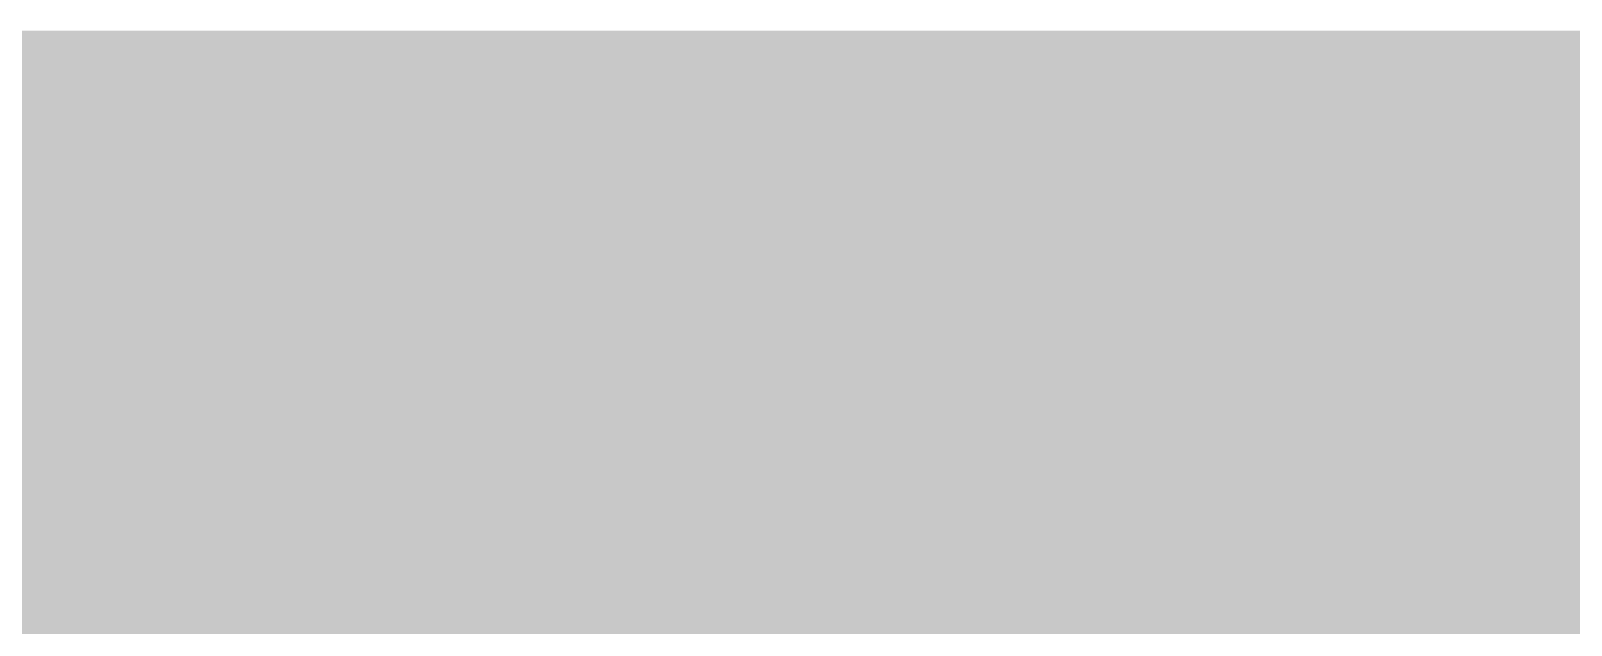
# Model space of a CAD drawing. Extents: x 0.2 to 70.4, y 8.5 to 70.6.
# Drawn here: x 25.72 to 55.2, y 39.42 to 50.8 of the extents above; entities that cross this region are included whole.
import ezdxf

# ---------------------------------------------------------------- set-up
doc = ezdxf.new("R2010")
doc.units = 0
doc.layers.add('16', color=175, linetype='CONTINUOUS')

msp = doc.modelspace()

# ---------------------------------------------------------------- linework, layer by layer
at = {"layer": '16', "const_width": 0.8128}
for points in [[(2.2098, 50.3936), (58.2422, 50.3936)], [(2.2098, 49.5808), (58.2422, 49.5808)], [(2.2098, 48.768), (58.2422, 48.768)], [(2.2098, 47.9552), (58.2422, 47.9552)], [(7.5616, 47.1424), (58.2422, 47.1424)], [(8.6436, 46.3296), (58.2422, 46.3296)], [(9.028, 45.5168), (58.2422, 45.5168)], [(9.1059, 44.704), (58.2422, 44.704)], [(8.9228, 43.8912), (58.2422, 43.8912)], [(8.9859, 43.0784), (58.2422, 43.0784)], [(9.1059, 42.2656), (58.2422, 42.2656)], [(12.6519, 41.4528), (58.2422, 41.4528)], [(13.4647, 40.64), (58.2422, 40.64)], [(16.2697, 39.8272), (58.2422, 39.8272)], [(16.3068, 39.0144), (58.2422, 39.0144)]]:
    msp.add_lwpolyline(points, dxfattribs=at)

doc.saveas('drawing.dxf')
